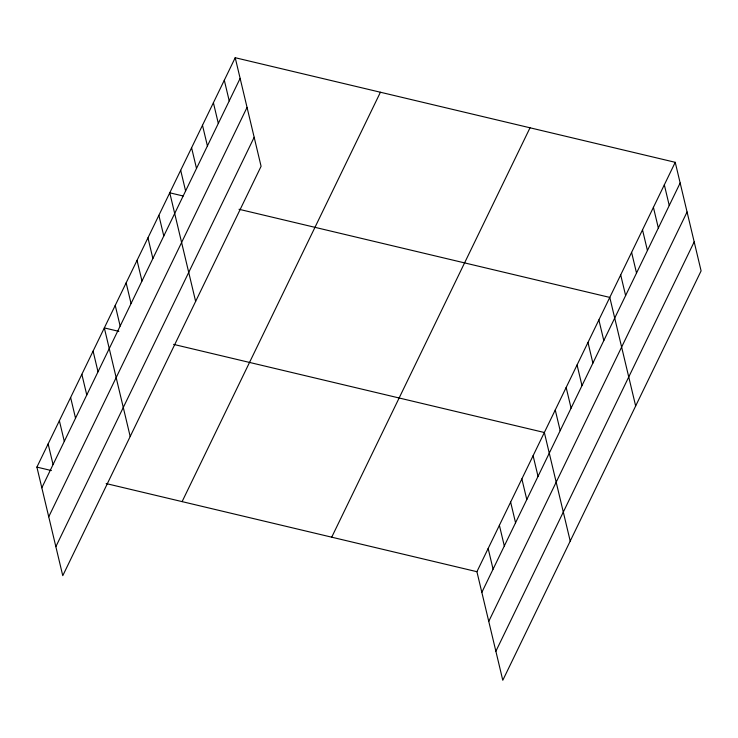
<?xml version="1.0" encoding="UTF-8"?>
<svg xmlns="http://www.w3.org/2000/svg" width="738" height="738" viewBox="0 0 738 738"><rect width="100%" height="100%" fill="white"/><g stroke="black" fill="none" stroke-linecap="round" stroke-linejoin="round"><path stroke-width="1.11" d="M235.21 57.721L261.086 166.299L62.767 575.686L36.9 467.108L235.21 57.721L675.233 162.314L701.1 270.892L502.79 680.279L476.914 571.701L675.233 162.314M41.826 487.772L240.136 78.376M48.736 516.784L247.046 107.397M55.857 546.673L254.167 137.286M182.102 501.619L380.421 92.232M331.713 537.181L530.022 127.794M481.84 592.365L680.159 182.978M488.75 621.378L687.069 211.99M495.871 651.267L694.19 241.879M183.172 196.004L169.768 192.812L195.635 301.399M239.02 209.278L609.791 297.414L635.658 405.992M118.846 331.362L104.326 327.912L130.192 436.49M173.578 344.378L544.349 432.505L570.216 541.092M36.9 467.108L51.42 470.558M106.152 483.565L476.914 571.701M664.329 184.832L669.246 205.496M653.416 207.35L658.342 228.005M642.512 229.859L647.429 250.523M631.599 252.378L636.525 273.042M620.695 274.896L625.621 295.56M598.878 319.932L603.804 340.587M587.974 342.441L592.9 363.105M577.07 364.959L581.987 385.623M566.157 387.478L571.083 408.142M555.253 409.996L560.179 430.651M533.104 455.706L538.03 476.37M521.867 478.907L526.794 499.571M510.631 502.108L515.558 522.772M499.395 525.308L504.312 545.963M488.159 548.5L493.076 569.164M224.306 80.239L229.232 100.894M213.402 102.748L218.319 123.412M202.489 125.266L207.415 145.93M191.585 147.784L196.511 168.448M180.681 170.303L185.598 190.958M158.864 215.33L163.79 235.994M147.96 237.848L152.877 258.512M137.047 260.366L141.973 281.03M126.143 282.885L131.06 303.539M115.239 305.394L120.156 326.058M93.089 351.113L98.016 371.777M81.853 374.314L86.77 394.968M70.617 397.505L75.534 418.169M59.372 420.706L64.298 441.37M48.136 443.907L53.062 464.571"/></g></svg>
